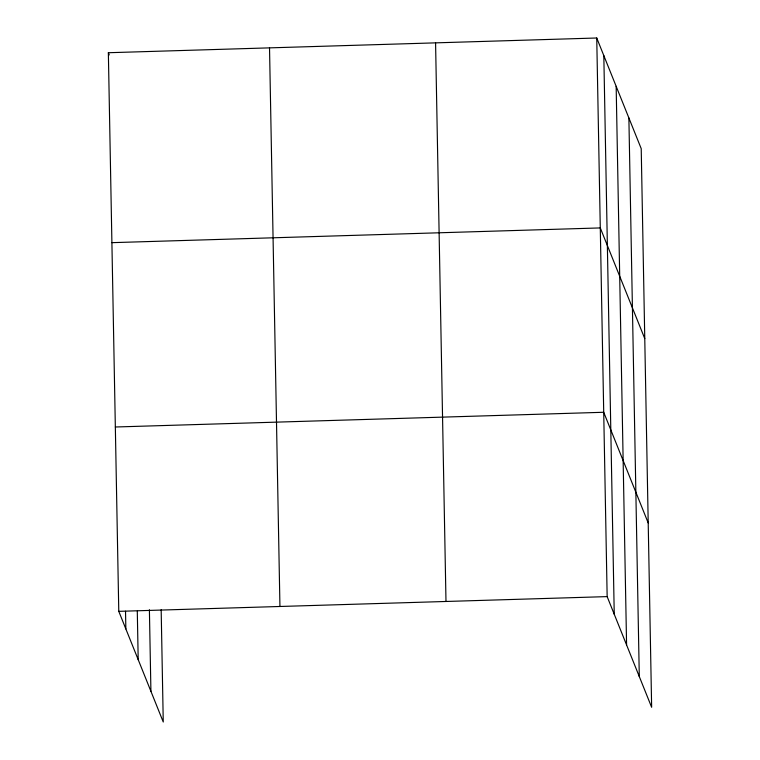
<?xml version="1.0" encoding="UTF-8"?>
<svg xmlns="http://www.w3.org/2000/svg" width="760" height="760" viewBox="0 0 760 760"><rect width="100%" height="100%" fill="white"/><g stroke="black" fill="none" stroke-linecap="round" stroke-linejoin="round"><path stroke-width="1.14" d="M161.167 609.739L163.257 722L118.778 611.344L108.357 52.725L596.742 38L641.221 148.656L651.643 707.275L607.154 596.609L596.742 38M111.9 242.659L600.286 227.924L644.765 338.589M115.339 426.997L603.716 412.272L648.204 522.928M118.778 611.344L607.154 596.609M108.357 52.725L109.24 54.929M628.881 117.952L639.293 676.571M616.16 86.317L626.582 644.936M603.82 55.613L614.241 614.222M435.575 42.864L445.987 601.473M269.524 47.87L279.937 606.48M149.397 609.757L150.917 691.296M137.294 611.211L138.196 659.661M125.523 611.23L125.856 628.957"/></g></svg>
